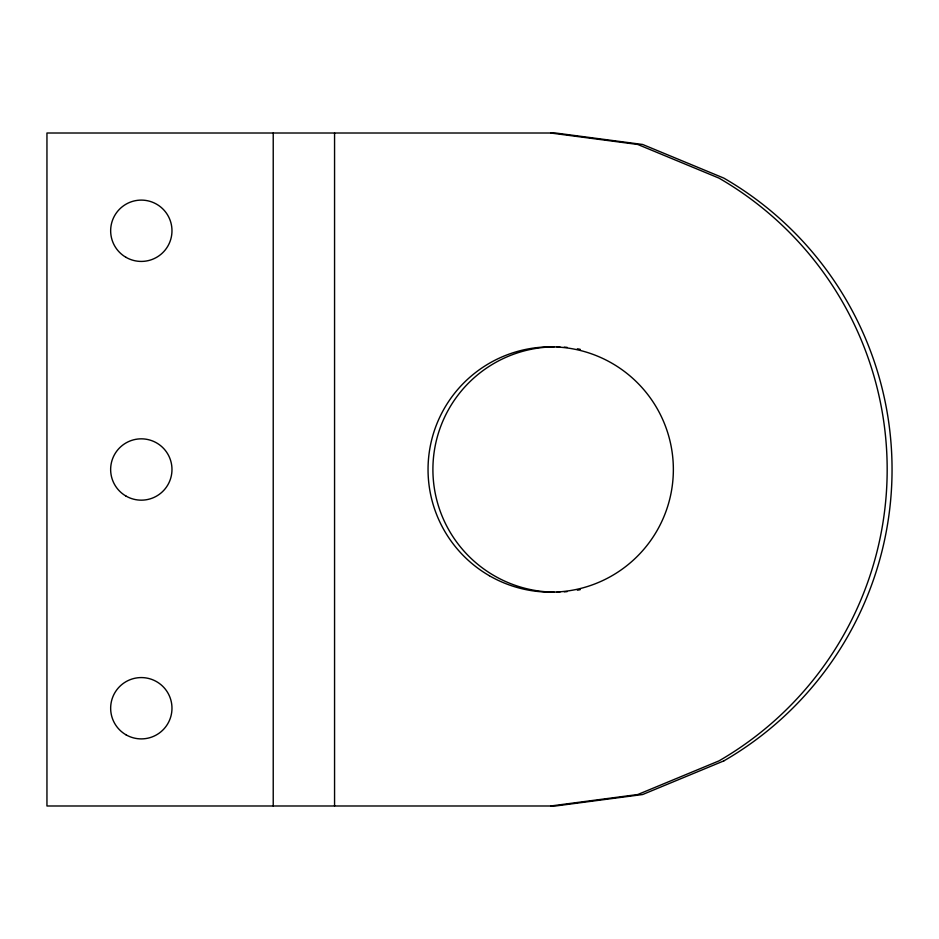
<?xml version="1.0" encoding="UTF-8"?>
<svg xmlns="http://www.w3.org/2000/svg" width="939" height="939" viewBox="0 0 939 939"><rect width="100%" height="100%" fill="white"/><g stroke="black" fill="none" stroke-linecap="round" stroke-linejoin="round"><path stroke-width="1.41" d="M550.688 805.991L637.781 794.523L718.934 760.907A336.491 336.491 0 0 0 718.934 178.093L637.781 144.477L550.688 133.009M334.566 133.009L334.566 805.991M273.226 133.009L273.226 805.991M580.243 589.657A122.669 122.669 0 0 1 577.368 590.208M567.203 591.605A122.669 122.669 0 0 1 564.28 591.852M559.914 592.086A122.669 122.669 0 0 1 557.003 592.157M554.116 592.157A122.669 122.669 0 0 1 432.902 469.5A122.669 122.669 0 0 1 554.116 346.843M557.003 346.843A122.669 122.669 0 0 1 559.914 346.914M564.28 347.148A122.669 122.669 0 0 1 567.203 347.395M577.368 348.792A122.669 122.669 0 0 1 580.243 349.343M723.805 760.907L642.652 794.523L555.559 805.991L46.95 805.991L46.95 133.009L555.559 133.009L642.652 144.477L723.805 178.093A336.491 336.491 0 0 1 723.805 760.907M125.979 257.321A30.67 30.67 0 0 0 171.978 230.759A30.67 30.67 0 0 0 125.979 204.209A30.67 30.67 0 0 0 125.979 257.321M489.36 575.724A122.669 122.669 0 0 0 673.357 469.5A122.669 122.669 0 0 0 489.36 363.276A122.669 122.669 0 0 0 489.36 575.724M125.979 734.791A30.67 30.67 0 0 0 171.978 708.241A30.67 30.67 0 0 0 125.979 681.679A30.67 30.67 0 0 0 125.979 734.791M125.979 496.062A30.67 30.67 0 0 0 171.978 469.5A30.67 30.67 0 0 0 125.979 442.938A30.67 30.67 0 0 0 125.979 496.062"/></g></svg>
